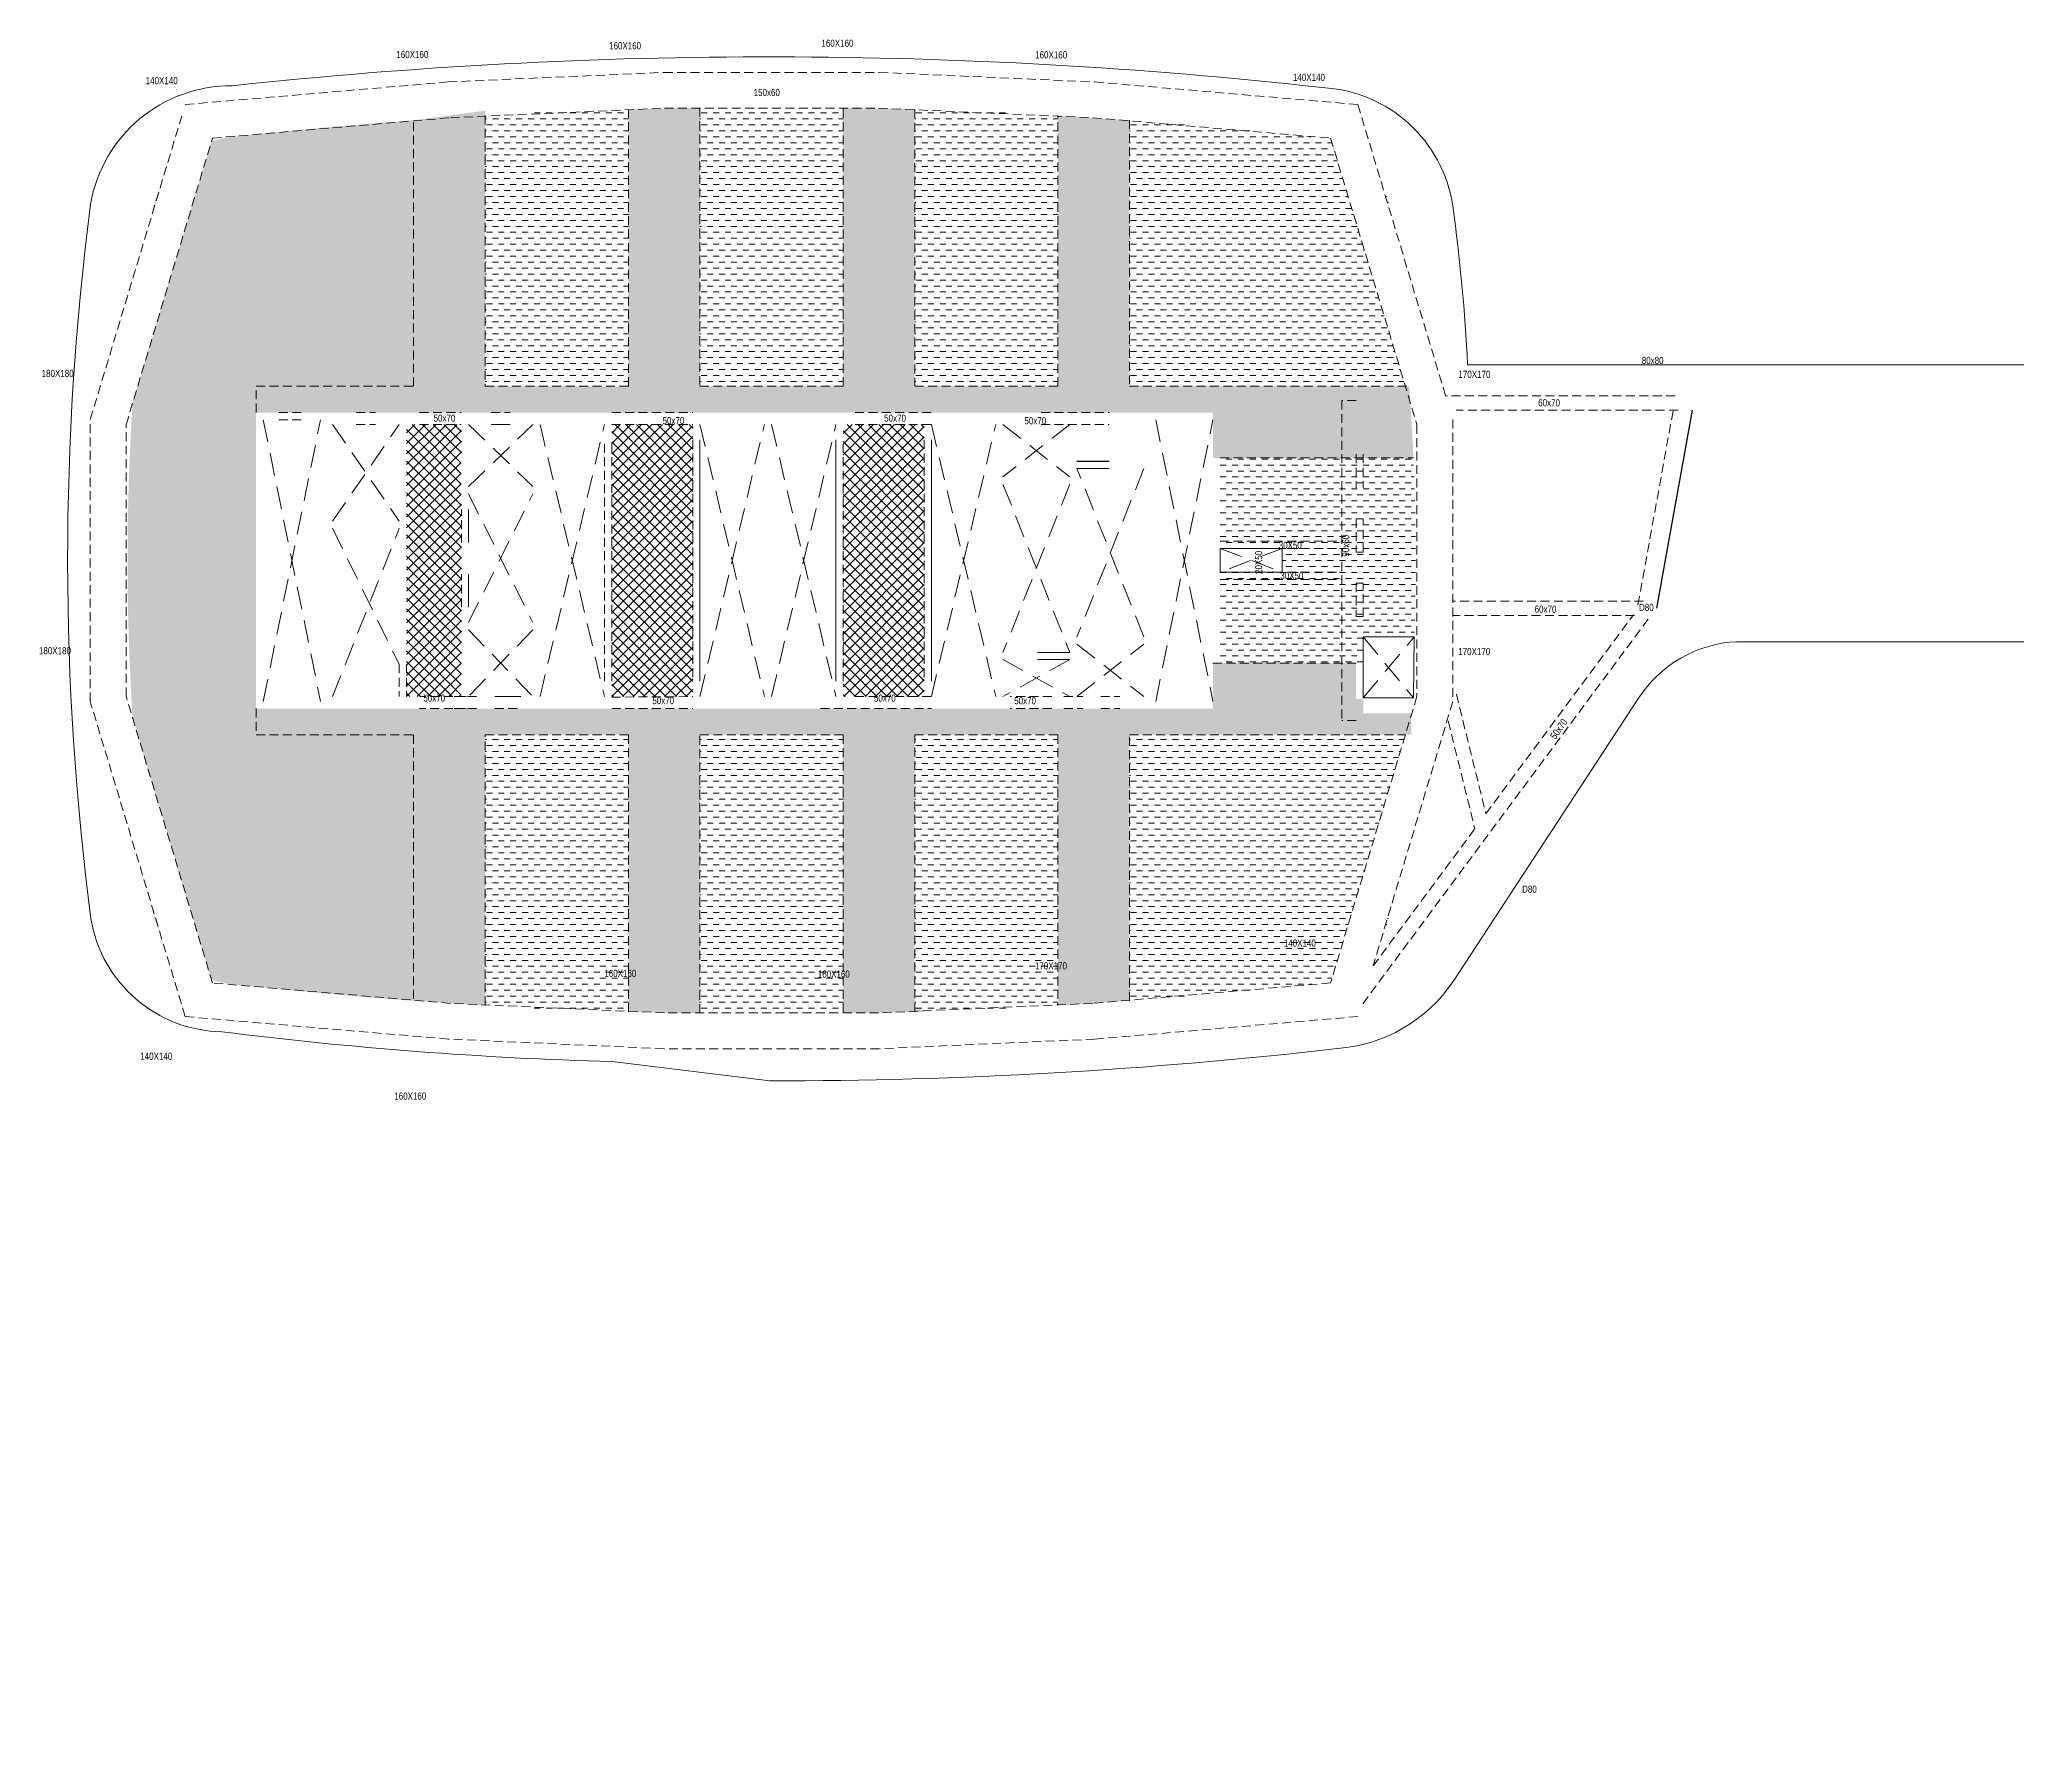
# Model space of a CAD drawing. Header units: millimetres. Extents: x 28522 to 194226, y 6008 to 79825.
# Drawn here: x 28522 to 111374, y 8150 to 79825 of the extents above; entities that cross this region are included whole.
import ezdxf
from ezdxf.enums import TextEntityAlignment as Align

# ---------------------------------------------------------------- set-up
doc = ezdxf.new("R2010")
doc.units = ezdxf.units.MM
doc.header["$MEASUREMENT"] = 0
doc.linetypes.add('DASHED2', pattern=[9.524999999999999, 6.35, -3.175])
doc.linetypes.add('HIDDEN2', pattern=[0.1875, 0.125, -0.0625])
doc.layers.add('2020-08-31', color=6, linetype='Continuous', plot=False)
doc.layers.add('tEN DAM', color=31, linetype='Continuous', plot=False)
for name, color, linetype, lineweight in [('NDC_S_BEAM', 3, 'HIDDEN2', 20), ('NDC_S_HATCH COLUMN AND WALL', 251, 'Continuous', 13), ('NDC_S_HATCH MATERIAL', 8, 'Continuous', 13), ('NDC_S_OPENING', 9, 'DASHED2', 13), ('NDC_S_SLAB', 2, 'Continuous', 20)]:
    doc.layers.add(name, color=color, linetype=linetype, lineweight=lineweight)
doc.layers.add('X-CORE_4F$0$A-CON', color=2, linetype='Continuous')
doc.styles.add('$0$ARIAL', font='arial.ttf', dxfattribs={"width": 0.8})
doc.styles.add('$2$ARIAL', font='arial.ttf', dxfattribs={"width": 0.8})
pattern_1 = [(0, (0, 0), (250, 250), [250, -250])]

msp = doc.modelspace()

# ---------------------------------------------------------------- hatches: boundary and pattern name
at = {"layer": 'NDC_S_HATCH COLUMN AND WALL', "ltscale": 150}
h = msp.add_hatch(dxfattribs=at)
h.set_pattern_fill('AR-SAND', color=256, scale=5)
h.set_pattern_definition([(37.50000000000001, (600.0000000012078, 3.012246452271938e-08), (-8.000156479920228, 244.7066186646712), [0, -193.04, 0, -215.9, 0, -206.375]), (7.499999999999999, (600.0000000012078, 3.012246452271938e-08), (224.7616415690013, 358.4125502841771), [0, -104.14, 0, -173.99, 0, -66.67500000000001]), (327.5, (443.790000001216, 3.012246452271938e-08), (395.496185120729, 0.718592339272881), [0, -63.5, 0, -228.6, 0, -298.45]), (317.5, (443.790000001216, 3.012246452271938e-08), (381.7782262361486, 111.4646616286082), [0, -31.75, 0, -149.86, 0, -171.45])])
h.paths.add_polyline_path([(86100.70863896848, 62273.32820709632), (86071.63641613202, 62921.69900301952), (86071.3122312267, 62919.55420508108), (85930.17033208719, 65299.99999983626), (74199.99999999737, 65299.99999983626), (74199.99999999737, 76445.01913410774), (71199.99999999737, 76640.87246902412), (71199.99999999737, 65299.99999983626), (65199.99999999737, 65299.99999989686), (65199.99999999737, 76901.72219738556), (62199.99999999737, 76966.88332120044), (62199.99999999737, 65299.99999989686), (56199.99999999737, 65299.99999984952), (56199.99999999737, 76966.8833211107), (53199.99999999737, 76901.72219732805), (53199.99999999737, 65299.99999989686), (47199.99999999737, 65299.99999989686), (47199.99999999737, 76846.41668933694), (44199.99999999744, 76445.01913408874), (44199.99999999729, 65299.99999989686), (37599.99999954735, 65299.99999989686), (37599.99999954735, 64199.99999989686), (77700.00000001698, 64199.99999989686), (77700.00000001698, 62299.99999989686)])
h.paths.add_polyline_path([(84000.00000000175, 53699.99999983639), (84000.00000000176, 53374.99999986829), (84014.57520992456, 53699.99999983626)], flags=17)
h.paths.add_polyline_path([(86017.08276945735, 51599.99999986963), (84000.00000000176, 51599.99999986963), (84000.00000000176, 52199.99999984064), (83700.00000000074, 52199.99999984064), (83699.99999999901, 53699.99999983929), (77700.00000001698, 53699.99999989686), (77700.00000001698, 51799.99999990538), (37599.99999953582, 51799.99999984453), (37599.9999995589, 50699.99999984453), (44199.99999999737, 50699.99999984453), (44199.99999999737, 39554.98086597104), (47199.99999999737, 39359.12753072026), (47199.99999999737, 50699.99999984453), (53199.99999999737, 50699.99999984453), (53199.99999999737, 39098.27780270836), (56199.99999999737, 39033.11667887837), (56199.99999999737, 50699.99999984453), (62199.99999999737, 50699.99999984453), (62199.99999999737, 39033.11667854094), (65683.9827754936, 39094.9498733106), (65199.99999999737, 39295.53198667051), (65199.99999999737, 50699.99999989686), (71199.99999999737, 50699.99999960767), (71199.99999999737, 39359.12753077234), (74199.99999999737, 39554.98086551245), (74199.99999999737, 50699.99999983626), (86007.78724376026, 50699.99999983626)])
at = {"layer": 'NDC_S_HATCH COLUMN AND WALL', "ltscale": 500}
h = msp.add_hatch(dxfattribs=at)
h.set_pattern_fill('ANSI37', color=256, scale=2500)
h.set_pattern_definition([(45, (0, 0), (-220.9708691207961, 220.9708691207961), []), (135, (0, 0), (-220.9708691207961, -220.9708691207961), [])])
h.paths.add_polyline_path([(43902.94068052562, 63700.62391388368), (46208.51065218219, 63699.99358948415), (46191.4893470485, 60900.00000000192), (46199.99999961523, 60610), (46199.999999609, 60134.99999992406), (46199.99999962126, 58200.00000000008), (46200.64986976826, 58199.99999999691), (46199.35012952239, 52299.99999980853), (43897.05931860727, 52299.999999808)])
h = msp.add_hatch(dxfattribs=at)
h.set_pattern_fill('ANSI37', color=256, scale=2500)
h.set_pattern_definition([(45, (-365983.1267642804, 294509.1290878436), (-220.9708691207961, 220.9708691207961), []), (135, (-365983.1267642804, 294509.1290878436), (-220.9708691207961, -220.9708691207961), [])])
h.paths.add_polyline_path([(55899.99999965398, 63699.9999997684), (52499.99999965397, 63700.00002856375), (52499.99999965397, 52300.00002858424), (55899.99999965398, 52299.99999978889)])
h.paths.add_polyline_path([(62199.99999964976, 57110.0000137531), (65599.99999964653, 57110.00001375514), (65599.99999964653, 63699.99997095138), (62199.99903003885, 63700.00005715867), (62199.99903003885, 52300.00005717904), (65599.99999964618, 52299.99997097163), (65599.99999964618, 57110.00001375507)])
at = {"layer": 'NDC_S_HATCH MATERIAL'}
h = msp.add_hatch(dxfattribs=at)
h.set_pattern_fill('DASH', color=256, scale=2000)
h.set_pattern_definition(pattern_1)
edge = h.paths.add_edge_path()
edge.add_line((33230.27459060017, 72468.06031360284), (33588.41031999646, 73655.81296728682))
edge.add_arc((36988.10839649416, 71983.82718609464), 3788.599142671478, 153.8118469531788, 171.9163048883976)
edge.add_arc((135444.4444449905, 57999.99999999024), 103233.0435871213, 171.9163048883981, 171.9435022542841)
edge = h.paths.add_edge_path()
edge.add_line((33589.98919355968, 42340.98048269108), (33229.80025550612, 43535.29117203291))
edge.add_arc((135444.4444449908, 57999.99999999034), 103233.0435871216, 188.0546190870345, 188.0836951116005)
edge.add_arc((36988.10839649315, 44016.17281388788), 3788.599142670767, 188.0836951115954, 206.2422062115068)
edge = h.paths.add_edge_path()
edge.add_line((32422.04611088976, 51408.586665176), (35729.16970359001, 40442.86106827192))
edge.add_arc((36988.10839649315, 44016.17281388788), 3788.599142670767, 250.5917695542645, 263.732000637147)
edge.add_arc((60364.21770117161, 259013.7976641331), 220053.298553669, 263.7936799851977, 265.7874916528975)
edge.add_line((44199.99999999735, 39554.98086594825), (44199.99999999737, 50699.99999978743))
edge.add_line((44199.99999999737, 50699.99999978743), (37599.99999954735, 50699.99999984779))
edge.add_line((37599.99999954735, 50699.99999984779), (37599.99999954735, 51799.99999985128))
edge.add_line((37599.99999954735, 51799.99999985128), (37599.99999954735, 64199.99999983975))
edge.add_line((37599.99999954735, 64199.99999983975), (37599.99999954735, 65299.99999983975))
edge.add_line((37599.99999954735, 65299.99999983975), (44199.99999999738, 65299.99999983975))
edge.add_line((44199.99999999738, 65299.99999983975), (44199.99999999745, 76445.01913403455))
edge.add_arc((59200.00000054478, -130244.4444445714), 207233.0435872336, 94.15082899905207, 96.26799936284677)
edge.add_arc((36988.10839649421, 71983.82718609457), 3788.599142671554, 96.26799936284706, 109.42186592857)
edge.add_line((35728.31934797511, 75556.8392231696), (32422.06334272017, 64591.68265915002))
edge.add_arc((135444.4444449908, 57999.99999999034), 103233.0435871216, 176.3390335670362, 183.6608166485496)
h = msp.add_hatch(dxfattribs=at)
h.set_pattern_fill('DASH', color=256, scale=2000)
h.set_pattern_definition(pattern_1)
h.paths.add_polyline_path([(53199.99999999724, 76901.72219729965, 0.007245445406235042), (47199.99999999724, 76640.87246896699), (47199.99999999724, 65299.99999983975), (53199.99999999724, 65299.99999983975)])
h.paths.add_polyline_path([(62199.99999999724, 76966.8833211463, 0.007238607174726964), (56199.99999999724, 76966.88332113044), (56199.99999999724, 65299.99999983975), (62199.99999999724, 65299.99999983975)])
h.paths.add_polyline_path([(71199.99999999724, 76640.87246903058, 0.00724544540623337), (65199.99999999724, 76901.7221973314), (65199.99999999724, 65299.99999983975), (71199.99999999724, 65299.99999983975)])
h = msp.add_hatch(dxfattribs=at)
h.set_pattern_fill('DASH', color=256, scale=2000)
h.set_pattern_definition(pattern_1)
edge = h.paths.add_edge_path()
edge.add_line((85764.14419512467, 65299.99999979252), (82669.9799716935, 75557.43840227759))
edge.add_arc((81411.89160459783, 71983.82718609435), 3788.599142671619, 70.60540341600493, 83.73200063715198)
edge.add_arc((59200.00000055757, -130244.4444443715), 207233.0435870337, 83.73200063715001, 85.849171001251)
edge.add_line((74199.99999999724, 76445.01913411426), (74199.99999999724, 65299.99999983975))
edge.add_line((74199.99999999724, 65299.99999983975), (85764.14419512467, 65299.99999979253))
edge = h.paths.add_edge_path()
edge.add_line((84808.43678643057, 73662.20863606955), (85170.6734925716, 72461.36070685385))
edge.add_arc((-17044.44444389592, 57999.99999999342), 103233.0435871184, 8.052742323043518, 8.083695111600166)
edge.add_arc((81411.89160459783, 71983.82718609435), 3788.599142671619, 8.083695111600772, 26.29599048180547)
h = msp.add_hatch(dxfattribs=at)
h.set_pattern_fill('DASH', color=256, scale=2000)
h.set_pattern_definition(pattern_1)
h.paths.add_polyline_path([(81700.00000000246, 62299.99999983626), (77999.99999952326, 62299.99999983626), (77999.99999952326, 58510.00001397857), (80599.99999981429, 58510.00001397857), (80599.99999981429, 57510.00001394673), (77999.99999952326, 57510.00001394673), (77999.99999952326, 53699.99999983626), (81700.00000000247, 53699.99999983626)])
h.paths.add_polyline_path([(83200.00000000231, 62299.99999983626), (81700.00000000246, 62299.99999983626), (81700.00000000247, 53699.99999983626), (83200.00000000228, 53699.99999983626)])
edge = h.paths.add_edge_path()
edge.add_arc((86490.82977999657, 61787.54732907398), 610.3872947518214, 215.0000000497431, 234.472194305303, ccw=False)
edge.add_arc((85490.82977999654, 61787.54732907398), 610.3872947517987, 215.0000000497447, 324.9999999502553, ccw=False)
edge.add_arc((85448.35202025325, 62090.85303357759), 797.6656827119072, 164.7994301324231, 234.9999999502552, ccw=False)
edge.add_line((84678.5935595131, 62299.99999983626), (83200.00000000231, 62299.99999983626))
edge.add_line((83200.00000000231, 62299.99999983626), (83200.00000000228, 53699.99999983626))
edge.add_line((83200.00000000228, 53699.99999983626), (84000.00000029366, 53699.99999983626))
edge.add_line((84000.00000029366, 53699.99999983626), (84000.00000029366, 54799.9999998805))
edge.add_line((84000.00000029366, 54799.9999998805), (86138.99070079594, 54799.99999981711))
edge.add_arc((-17044.4444438979, 57999.99999998897), 103233.0435871206, 358.2236708067258, 361.8267458493311)
edge = h.paths.add_edge_path(flags=17)
edge.add_line((86099.00560631933, 62299.99999983626), (84678.5935595131, 62299.99999983626))
edge.add_arc((85448.35202025325, 62090.85303357759), 797.6656827119062, 164.7994301324231, 234.9999999502552)
edge.add_arc((85490.82977999654, 61787.54732907398), 610.3872947517987, 215.0000000497447, 324.9999999502553)
edge.add_arc((86490.82977999635, 61787.5473290743), 610.387294751819, 215.0000000497784, 234.4721943053314)
edge.add_arc((-17044.4444438978, 57999.99999998756), 103233.0435871206, 1.826745849331977, 2.3872506470444)
h.paths.add_polyline_path([(83051.20904122374, 56999.78099768628), (83051.20904122374, 60240.02656385272)], flags=16)
h = msp.add_hatch(dxfattribs=at)
h.set_pattern_fill('DASH', color=256, scale=2000)
h.set_pattern_definition(pattern_1)
h.paths.add_polyline_path([(53199.99999999724, 50699.99999978743), (47199.99999999724, 50699.99999978743), (47199.99999999724, 39359.12753101581, 0.007245445406234501), (53199.99999999724, 39098.27780268318)])
h.paths.add_polyline_path([(62199.99999999724, 50699.99999978743), (56199.99999999724, 50699.99999978743), (56199.99999999724, 39033.11667885236, 0.007238607174726423), (62199.99999999724, 39033.11667883644)])
h = msp.add_hatch(dxfattribs=at)
h.set_pattern_fill('DASH', color=256, scale=2000)
h.set_pattern_definition(pattern_1)
h.paths.add_polyline_path([(71199.99999999737, 50699.99999978393), (65199.99999999737, 50699.99999978393), (65199.99999999737, 39098.27780264785, 0.007245445406232829), (71199.99999999737, 39359.12753094858)])
edge = h.paths.add_edge_path()
edge.add_line((82670.83029620862, 40442.86106781263), (85764.25314829903, 50699.99999983625))
edge.add_line((85764.25314829903, 50699.99999983626), (74199.99999999737, 50699.99999983626))
edge.add_line((74199.99999999737, 50699.99999983626), (74199.99999999737, 39554.98086586501))
edge.add_arc((59200.00000056454, 246244.4444443112), 207233.0435869937, 274.150828998748, 276.2679993628491)
edge.add_arc((81411.8916045975, 44016.17281388478), 3788.599142671691, 276.2679993628477, 289.4082304250138)
edge = h.paths.add_edge_path()
edge.add_line((85170.19974673113, 43535.29118012534), (84810.01080431644, 42340.98047616528))
edge.add_arc((81411.8916045975, 44016.17281388478), 3788.599142671691, 333.7577936785205, 351.9163048883977)
edge.add_arc((-17044.44444389493, 57999.99999998961), 103233.0435871177, 351.9163048883976, 351.9453809175018)

# ---------------------------------------------------------------- linework, layer by layer
at = {"layer": '2020-08-31'}
msp.add_line((73349.99999967562, 62149.99999980639), (71999.99999967423, 62149.99999980839), dxfattribs=at)
at = {"layer": 'NDC_S_BEAM', "ltscale": 3000}
for p, q in [((34628.03788241599, 77103.72473578916), (45651.30379022437, 78048.57609931102)), ((45651.30379022437, 78048.57609931102), (54683.34155566941, 78449.99999999991)), ((54683.34155566941, 78449.99999999991), (63716.65844433519, 78450)), ((63716.65844433519, 78450), (72748.6986389451, 78048.57599134918)), ((72748.6986389451, 78048.57599134918), (83770.2789514581, 77103.7971476447)), ((83770.2789514581, 77103.7971476447), (87451.56379496305, 64899.99999999993)), ((30649.99999997541, 63910.61200367374), (34481.11118935807, 76616.44420147694)), ((35770.32020198507, 75696.1345285875), (45748.69620987342, 76551.42390068805)), ((45748.69620987342, 76551.42390068805), (54716.65844433525, 76949.99999999991)), ((54716.65844433525, 76949.99999999991), (63683.34155566947, 76950)), ((63683.34155566947, 76950), (72651.30136101377, 76551.42400864989)), ((72651.30136101377, 76551.42400864989), (82628.12156805822, 75696.20285235548)), ((32149.99999997541, 63689.38799600673), (35770.32020198507, 75696.1345285875)), ((82628.12156805822, 75696.20285235548), (86250.0000000014, 63689.34341173127)), ((83100.00000000153, 64699.99999984565), (83100.00000000153, 51299.99999986963)), ((83700.00000000176, 64699.99999984565), (83100.00000000153, 64699.99999984565)), ((97072.28915645543, 64900.0000001275), (87451.56379496305, 64899.99999999993)), ((30649.99999997532, 52089.36570357309), (30649.99999997541, 63910.61200367374)), ((38549.99999952833, 64199.99999974524), (39649.99999950129, 64200.00000000598)), ((38549.99999952833, 63899.99999977554), (39649.99999950129, 63900.00000003628)), ((41798.82982159909, 64199.99999983286), (42601.17017753412, 64199.99999983286)), ((44449.99999964533, 64199.99999977973), (46193.13994398079, 64199.3761177066)), ((47448.82982165563, 64199.9999997749), (48251.17017759067, 64199.99999977367)), ((52499.99999966889, 64199.99999977286), (55899.99999965398, 64199.99999977286)), ((62699.20025932712, 64199.99999980591), (65899.20025932712, 64199.99999981697)), ((70497.65964373617, 64199.99999978037), (73349.99999967587, 64199.99999978904)), ((87750.0000000014, 63910.65658794998), (87749.9999995025, 52089.36570364679)), ((97190.28049491729, 64299.99999999988), (87897.77900871466, 64299.99999999988)), ((95512.75275457543, 56142.27359844955), (97012.7527560114, 64442.2735984294)), ((32149.99999997532, 52310.63429610741), (32149.99999997541, 63689.38799600673)), ((41798.82982159911, 63699.99999978629), (42601.17017753414, 63699.99999978629)), ((44449.82104613239, 63700.00003180409), (46192.960990467844, 63699.37614973096)), ((47448.829821654865, 63699.9999997749), (48251.170177589906, 63699.99999977367)), ((52199.99999964653, 52949.99999980917), (52199.99999964653, 63049.99999974812)), ((52499.99999966889, 63699.99999980579), (55899.99999965398, 63699.99999979453)), ((52499.99999964653, 52949.99999980917), (52499.99999964653, 63049.99999974812)), ((55899.99999965398, 63049.99999974812), (55899.99999965398, 52949.99999980917)), ((56199.99999965398, 63049.99999974812), (56199.99999965398, 52949.99999980917)), ((61899.99999963906, 52949.99999980915), (61899.99806043864, 63049.99999932855)), ((62199.999999639054, 52950.00005740916), (62199.99806043863, 63050.00005692856)), ((62699.20025932886, 63699.99999980591), (65899.20025932886, 63699.99999981697)), ((65599.99999964607, 63049.99999973569), (65599.99999964607, 52949.99994219674)), ((65899.99999964607, 63049.99999973569), (65899.99999964607, 52949.99994219674)), ((70497.65964373769, 63699.99999978037), (73349.99999967738, 63699.99999978904)), ((86250.0000000014, 63689.34341173127), (86249.9999995025, 52310.6342961531)), ((77999.99999952722, 62299.99999983626), (86099.00560631922, 62299.99999983626)), ((83700.00000000176, 62449.99999988417), (83700.00000000176, 61049.99999988417)), ((84000.00000000176, 62449.99999988417), (84000.00000000176, 61049.99999988417)), ((46199.99999965492, 58749.99999977529), (46199.9999996152, 60134.99999986868)), ((46499.99999965492, 58749.99999977529), (46499.9999996152, 60134.99999986868)), ((77999.99999952326, 58810.00001421236), (83100.00000000154, 58810.00001421237)), ((77999.99999952326, 58510.00001421236), (83100.00000000154, 58510.00001421236)), ((46199.99999965492, 56049.99999979019), (46199.9999996152, 57434.99999988358)), ((46499.99999965492, 56049.99999979019), (46499.9999996152, 57434.99999988358)), ((77999.99999952326, 57510.00001394673), (83100.00000000154, 57510.00001394674)), ((77999.99999952326, 57210.00001394673), (83100.00000000154, 57210.00001394674)), ((83982.29993231958, 39433.52793352338), (95954.67520904381, 55570.20765391811)), ((95744.49736099955, 56299.99999999965), (87749.9999996802, 56299.99999999965)), ((95366.0977399596, 55699.96345525217), (87749.99999965489, 55699.96345525217)), ((89138.39038888155, 47390.01119559945), (95325.94283854828, 55729.75580146132)), ((43599.99999956657, 53649.9999998453), (43599.99999956657, 52299.99999978306)), ((43899.99999956657, 53649.9999998453), (43899.99999956657, 52299.99999978306)), ((77700.00000001698, 53699.99999983626), (83699.99999999901, 53699.99999983591)), ((35771.10941199704, 40303.79782460583), (32149.99999997532, 52310.63429610741)), ((46399.20025930066, 52299.99999980853), (44449.99999964533, 52299.99999980853)), ((45899.99999990557, 52299.99999987506), (46999.99999984969, 52299.99999994581)), ((47599.99999966024, 52299.99999985902), (48699.99999970476, 52299.9999997774)), ((52499.99999966889, 52278.5), (55899.99999965398, 52299.99999982628)), ((62699.20025932712, 52299.99999982628), (65899.20025932712, 52299.99999982628)), ((70949.20025929435, 52299.99999981193), (69199.20025932616, 52299.99999981074)), ((71449.99999955128, 52299.99999972692), (72252.3403554864, 52299.99999972692)), ((72995.31928768847, 52299.99999972692), (73797.6596436236, 52299.99999972692)), ((86249.9999995025, 52310.6342961531), (82628.89058794524, 40303.79782460445)), ((87899.99999994802, 52397.41581139143), (89138.39038888155, 47390.01119559947)), ((34628.89058796571, 38896.20217490621), (30649.99999997532, 52089.36570357309)), ((46399.20025930066, 51799.99999980853), (44449.99999964533, 51799.99999980853)), ((45899.99999993773, 51799.99999987506), (46999.99999988185, 51799.99999994581)), ((47599.99999962314, 51799.99999985902), (48699.99999966766, 51799.9999997774)), ((52499.99999966889, 51799.99999982501), (55899.99999965398, 51799.99999982501)), ((61250.00000000354, 51799.99999988169), (65899.99999955896, 51799.99999988169)), ((70949.2002592947, 51799.99999981193), (69199.2002593265, 51799.99999981074)), ((71449.99999955128, 51799.99999972692), (72252.3403554864, 51799.99999972692)), ((72995.31928768847, 51799.99999972692), (73797.6596436236, 51799.99999972692)), ((87749.9999995025, 52089.36570364679), (84411.18621040198, 41018.56208563576)), ((83700.00000000176, 51299.99999986963), (83100.00000000153, 51299.99999986963)), ((87558.77397890238, 51277.97636013658), (88674.83291035556, 46765.21633325414)), ((84411.18621040198, 41018.56208563576), (88674.83291035556, 46765.21633325412)), ((45748.6962098182, 39448.57609931179), (35771.10941199704, 40303.79782460583)), ((82628.89058794524, 40303.79782460445), (72651.30379018636, 39448.57609931177)), ((54716.6584443352, 39050.0000000002), (45748.6962098182, 39448.57609931179)), ((63683.34155564583, 39050.00000000023), (54716.6584443352, 39050.0000000002)), ((72651.30379018636, 39448.57609931177), (63683.34155564583, 39050.00000000023)), ((45651.30379018646, 37951.42390068804), (34628.89058796571, 38896.20217490621)), ((83771.10941201658, 38896.20217490864), (72748.6962098183, 37951.42390068805)), ((54683.34155566961, 37550.0000000002), (45651.30379018646, 37951.42390068804)), ((63716.65844431132, 37550.00000000023), (54683.34155566961, 37550.0000000002)), ((72748.6962098183, 37951.42390068805), (63716.65844431132, 37550.00000000023))]:
    msp.add_line(p, q, dxfattribs=at)
for points in [[(37599.99999954735, 64199.99999983626), (37599.99999954735, 65299.99999983626), (44199.99999999737, 65299.99999983626), (44199.99999999737, 76445.01913402815)], [(47199.99999999737, 76640.87246896053), (47199.99999999737, 65299.99999983626), (53199.99999999737, 65299.99999983626), (53199.99999999737, 76901.72219729319)], [(56199.99999999737, 76966.88332112395), (56199.99999999737, 65299.99999983626), (62199.99999999737, 65299.99999983626), (62199.99999999737, 76966.88332113985)], [(65199.99999999737, 76901.72219732497), (65199.99999999737, 65299.99999983626), (71199.99999999737, 65299.99999983626), (71199.99999999737, 76640.87246902412)], [(74199.99999999737, 76445.01913410774), (74199.99999999737, 65299.99999983626), (85930.17033208719, 65299.99999983626)], [(37599.99999954735, 51799.99999984779), (37599.99999954735, 50699.99999984779), (44199.99999999737, 50699.99999978393), (44199.99999999737, 39554.98086559205)], [(47199.99999999737, 39359.12753065967), (47199.99999999737, 50699.99999978393), (53199.99999999737, 50699.99999978393), (53199.99999999737, 39098.27780232701)], [(56199.99999999737, 39033.11667849624), (56199.99999999737, 50699.99999978393), (62199.99999999737, 50699.99999978393), (62199.99999999737, 39033.11667848035)], [(65199.99999999737, 39098.27780229523), (65199.99999999737, 50699.99999978393), (71199.99999999737, 50699.99999978393), (71199.99999999737, 39359.12753059607)], [(74199.99999999737, 39554.98086551245), (74199.99999999737, 50699.99999983626), (85764.25314829902, 50699.99999983626)]]:
    msp.add_lwpolyline(points, dxfattribs=at)
for points in [[(84000.00000000188, 59749.99999988417), (83700.00000000176, 59749.99999988417), (83700.00000000176, 58349.99999988417), (84000.00000000188, 58349.99999988417)], [(84000.00000000176, 57049.99999988417), (83699.99999999678, 57049.99999988417), (83699.99999999678, 55649.99999988417), (84000.00000000176, 55649.99999988417)]]:
    msp.add_lwpolyline(points, close=True, dxfattribs=at)
at = {"layer": 'NDC_S_OPENING', "ltscale": 150}
for p, q in [((37899.20025930089, 52099.99999979236), (40299.20025930089, 63899.99999978715)), ((37899.20025930089, 63899.99999978433), (40299.20025930089, 52100.00000004517)), ((75299.20025932284, 63899.99999992811), (77699.20025932582, 52099.99999983987)), ((75299.20025933, 52099.99999981173), (77699.20025932582, 63899.99999983184)), ((40799.99999956659, 59649.99999973951), (43599.99999956657, 63699.99999968495)), ((40799.99999953408, 63699.9999996761), (43599.99999956659, 59649.99999973951)), ((46499.99999961548, 63699.99999977005), (49199.99999952696, 61099.99999979766)), ((46499.99999961525, 61099.9999998009), (49199.99999960793, 63699.99999974995)), ((49499.99999962065, 52299.99999971573), (52199.99999958165, 63699.999999967)), ((49499.99999967241, 63699.99999968593), (52199.99999963342, 52299.99999998556)), ((56199.99999966162, 63699.99999976299), (58899.99999966162, 52299.9999997928)), ((56199.99999965398, 52299.9999997928), (58899.99999965398, 63699.99999976299)), ((59199.99999966162, 63699.99999976299), (61899.99999966162, 52299.9999997928)), ((59199.99999966162, 52299.9999997928), (61899.99999966162, 63699.99999976299)), ((65899.39266961235, 63702.56379335619), (68600.5147600572, 52299.9999999744)), ((65900.51476002515, 52299.99999972594), (68600.51476005725, 63699.99999969634)), ((68899.99999964747, 63699.99999978404), (71699.99999967168, 61499.99999982146)), ((71699.99999967168, 63699.99999978404), (68899.99999964747, 61499.99999982146)), ((74799.99999968332, 54799.99999978124), (71999.99999967378, 61849.99999980927)), ((74799.99999962232, 61849.99999978887), (71999.9999996633, 54799.99999978421)), ((46499.99999963601, 55399.9999998596), (49199.99999963303, 60799.99999979021)), ((46499.99999963601, 60799.99999979021), (49199.99999958667, 55399.99999985797)), ((68899.99999965011, 61199.99999980914), (71699.99999973222, 54149.99999981384)), ((71699.99999967433, 61199.99999980914), (68899.999999708, 54149.99999981384)), ((40799.99999956659, 52299.99999976929), (43599.99999956659, 59349.99999973951)), ((40799.99999956659, 59349.99999973951), (43599.99999956657, 53649.9999998453)), ((46499.99999963601, 55099.99999988184), (49199.99999982315, 52299.9999998461)), ((49199.99999982315, 55099.99999981977), (46499.99999952531, 52299.9999997774)), ((71999.9999996633, 54499.99999978421), (74799.99999968612, 52299.99999981384)), ((71999.99999966004, 52299.99999981384), (74799.99999968239, 54499.99999978124)), ((68899.99999967356, 53849.99999981598), (71699.99999969777, 52299.99999972692)), ((71699.99999969777, 53849.99999981598), (68899.99999967353, 52299.99999981384))]:
    msp.add_line(p, q, dxfattribs=at)
for points in [[(80599.99999981429, 58510.00001397857), (77999.99999980381, 57510.00001397857)], [(77999.99999980381, 58510.00001397857), (80599.99999981429, 57510.00001424392)], [(84000.00000031247, 52249.99999992344), (86138.99070106889, 54799.99999981711)], [(84000.00000024153, 54799.9999998805), (86099.00560659835, 52249.99999992344)]]:
    msp.add_lwpolyline(points, dxfattribs=at)
at = {"layer": 'NDC_S_SLAB', "ltscale": 150}
for p, q in [((47448.82982165563, 63699.9999997749), (48251.17017759067, 63699.9999997749)), ((46499.99999969502, 60134.99999986513), (46499.99999961509, 58749.9999997753)), ((46499.99999969502, 57434.99999988003), (46499.99999961509, 56049.99999979021)), ((47599.99999966024, 52299.99999973179), (48699.99999970476, 52299.99999965017))]:
    msp.add_line(p, q, dxfattribs=at)
at = {"layer": 'NDC_S_SLAB', "ltscale": 200}
for p, q in [((56199.99999965398, 63050.00005734814), (56199.99999965398, 52949.99999980917)), ((61899.99999963906, 52949.99999980915), (61899.99999963909, 63049.99999932892)), ((65900.00006181806, 63049.99999973571), (65899.99999964607, 52949.99994219674)), ((73349.99999967562, 61849.99999980726), (71999.99999967378, 61849.99999980927)), ((70349.99999965445, 54149.99999981681), (71699.99999973222, 54149.99999981384)), ((70349.99999965398, 53849.99999981768), (71699.99999969777, 53849.99999981598))]:
    msp.add_line(p, q, dxfattribs=at)
at = {"layer": 'NDC_S_SLAB'}
for points in [[(88371.42330816506, 66199.99999996774, 0.02192957251548055), (87750.62004479335, 72853.34234892213, 0.3569336972712029), (82287.10257039801, 77813.50003049246, 0.05468335427333961), (36602.53484712585, 77888.02133363605, 0.3678649758558536), (30659.84134019194, 72921.51532301558, 0.06465091509306892), (30675.72034399351, 42983.982389349, 0.3615094260566641), (36165.70365952121, 38258.18352749399, 0.02437184918669695), (52519.87679978598, 37007.40033878755)], [(88371.42330816506, 66199.99999996774), (150731.129649642, 66200.00000002279), (183400.0000000024, 55194.67430074405), (183400.0000000024, 39250.00000001019), (190499.9999998166, 39249.99999998958, -0.4141875867102374), (192300.0000000026, 37450.00000000137), (192300.0000000026, 9950.000000001368, -0.4168931738338673), (190499.9999998168, 8149.999999999557), (151400.0000000023, 8149.999999999557)], [(52519.87679978598, 37007.40033878755), (59125.47307085161, 36199.47420622721, 0.02866356122420861), (82916.13827478643, 37555.39390957111, 0.2296758737617176), (87763.32097715666, 40362.74991347626), (95534.5918236961, 52231.40022987957, -0.2400008345035591), (99646.44622372612, 54599.99999996935), (121999.9999653616, 54599.99999996935), (121999.9999653644, 54799.99999999531)]]:
    msp.add_lwpolyline(points, format="xyb", dxfattribs=at)
for points in [[(77999.99999980381, 58510.00001397857), (80599.99999981429, 58510.00001397857), (80599.99999981429, 57510.00001394673), (77999.99999980381, 57510.00001394673)], [(84000.00000029366, 54799.9999998805), (86138.99070106889, 54799.99999981711), (86099.00560659835, 52249.99999992344), (84000.00000031247, 52249.99999992344)]]:
    msp.add_lwpolyline(points, close=True, dxfattribs=at)
at = {"layer": 'X-CORE_4F$0$A-CON'}
msp.add_line((96299.99999857454, 55999.99999999991), (97800.0000000105, 64299.99999997977), dxfattribs=at)

# ---------------------------------------------------------------- texts
at = {"layer": 'tEN DAM', "color": 31, "style": '$0$ARIAL', "width": 0.8}
for s, p in [('160X160', (53061.90937505016, 79566.34192969283)), ('160X160', (61961.79256411913, 79670.84363278975)), ('160X160', (44147.54810292477, 79198.93059943507)), ('160X160', (70919.63754206192, 79186.5014570413)), ('140X140', (33642.74884509091, 78103.75602149665)), ('140X140', (81723.72173088242, 78241.52453843977)), ('150x60', (59000.71439381735, 77608.31266063452)), ('80x80', (96126.61722927124, 66382.95104808056)), ('180X180', (29281.97125458549, 65838.30375673255)), ('170X170', (88657.980069199, 65800.88930874564)), ('D80', (95862.87970114758, 56037.45777681281)), ('180X180', (29167.97125458048, 54220.30375673294)), ('170X170', (88649.67051609475, 54185.84666084632)), ('D80', (90964.50388852158, 44230.18192141027)), ('140X140', (81341.34267859801, 41972.69438397701)), ('160X160', (52861.93239795556, 40703.41157164852)), ('160X160', (61809.93239795556, 40675.32208081822)), ('140X140', (33414.03935062845, 37233.84529355438)), ('160X160', (44059.29156808672, 35564.19163354651))]:
    msp.add_text(s, height=300, dxfattribs=at).set_placement(p, align=Align.MIDDLE_CENTER)
at = {"layer": 'tEN DAM', "color": 31, "style": '$0$ARIAL'}
for s, rotation, width, p in [('60x70', 359.4087752515787, 0.8, (91786.32339681615, 64609.96221817318)), ('60x70', 359.4087752515787, 0.8, (91638.32339681615, 55961.34366590214)), ('50x70', 55.06250331946775, 0.7999999999999998, (92193.70793845726, 50943.4328486672)), ('170X170', 359.999999996588, 0.8, (70908.43239810644, 41021.72842107547))]:
    msp.add_text(s, height=300, rotation=rotation, dxfattribs=dict(at, width=width)).set_placement(p, align=Align.MIDDLE_CENTER)
at = {"layer": 'tEN DAM', "style": '$2$ARIAL'}
for s, width, p in [('50x70', 0.8, (45493.57264891861, 63965.09175356943)), ('50x70', 0.8, (55088.86861367791, 63859.54492068704)), ('50x70', 0.8, (64377.00249122026, 63964.97406388933)), ('50x70', 0.8, (70254.90040263569, 63856.66740035033)), ('30X50', 0.8000000000000002, (80940.50973493443, 58640.70960139517)), ('30X50', 0.8000000000000002, (81005.4949487925, 57370.6802633436)), ('50x70', 0.8, (45065.73959363025, 52236.70036515349)), ('50x70', 0.8, (54661.03555838956, 52131.1535322711)), ('50x70', 0.8, (63949.16943593191, 52236.58267547339)), ('50x70', 0.8, (69827.06734734733, 52128.27601193439))]:
    msp.add_text(s, height=300, dxfattribs=dict(at, width=width)).set_placement(p, align=Align.MIDDLE_CENTER)
for s, rotation, width, p in [('90x60', 90.00000000000001, 0.8, (83263.41913669519, 58619.90378164889)), ('20X50', 90, 0.8000000000000002, (79613.84099558479, 57921.24979379166))]:
    msp.add_text(s, height=300, rotation=rotation, dxfattribs=dict(at, width=width)).set_placement(p, align=Align.MIDDLE_CENTER)

doc.saveas('drawing.dxf')
